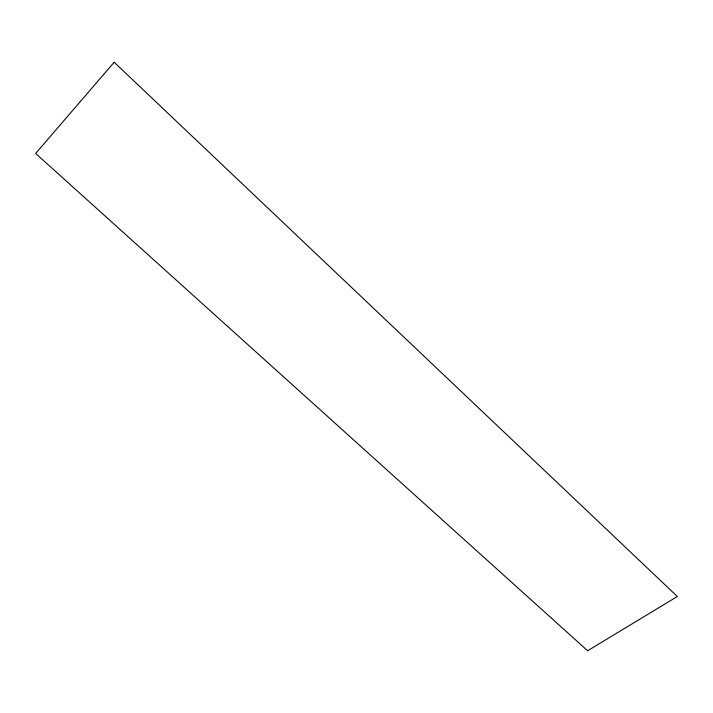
<?xml version="1.0" encoding="UTF-8"?>
<svg xmlns="http://www.w3.org/2000/svg" width="713" height="713" viewBox="0 0 713 713"><rect width="100%" height="100%" fill="white"/><g stroke="black" fill="none" stroke-linecap="round" stroke-linejoin="round"><path stroke-width="1.07" d="M114.169 62.245L35.65 153.455L587.628 650.755L677.35 596.505L114.169 62.245"/></g></svg>
